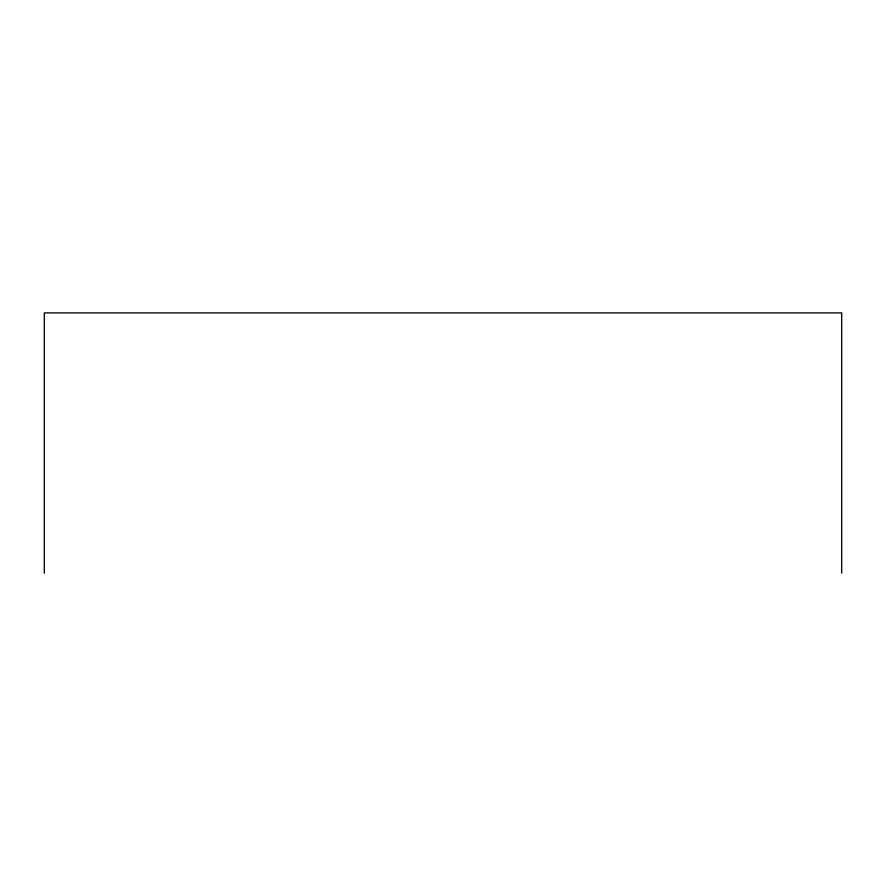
<?xml version="1.0" encoding="UTF-8"?>
<svg xmlns="http://www.w3.org/2000/svg" width="886" height="886" viewBox="0 0 886 886"><rect width="100%" height="100%" fill="white"/><g stroke="black" fill="none" stroke-linecap="round" stroke-linejoin="round"><path stroke-width="1.33" d="M841.7 573.109L841.7 312.891L44.3 312.891L44.3 573.109"/></g></svg>
